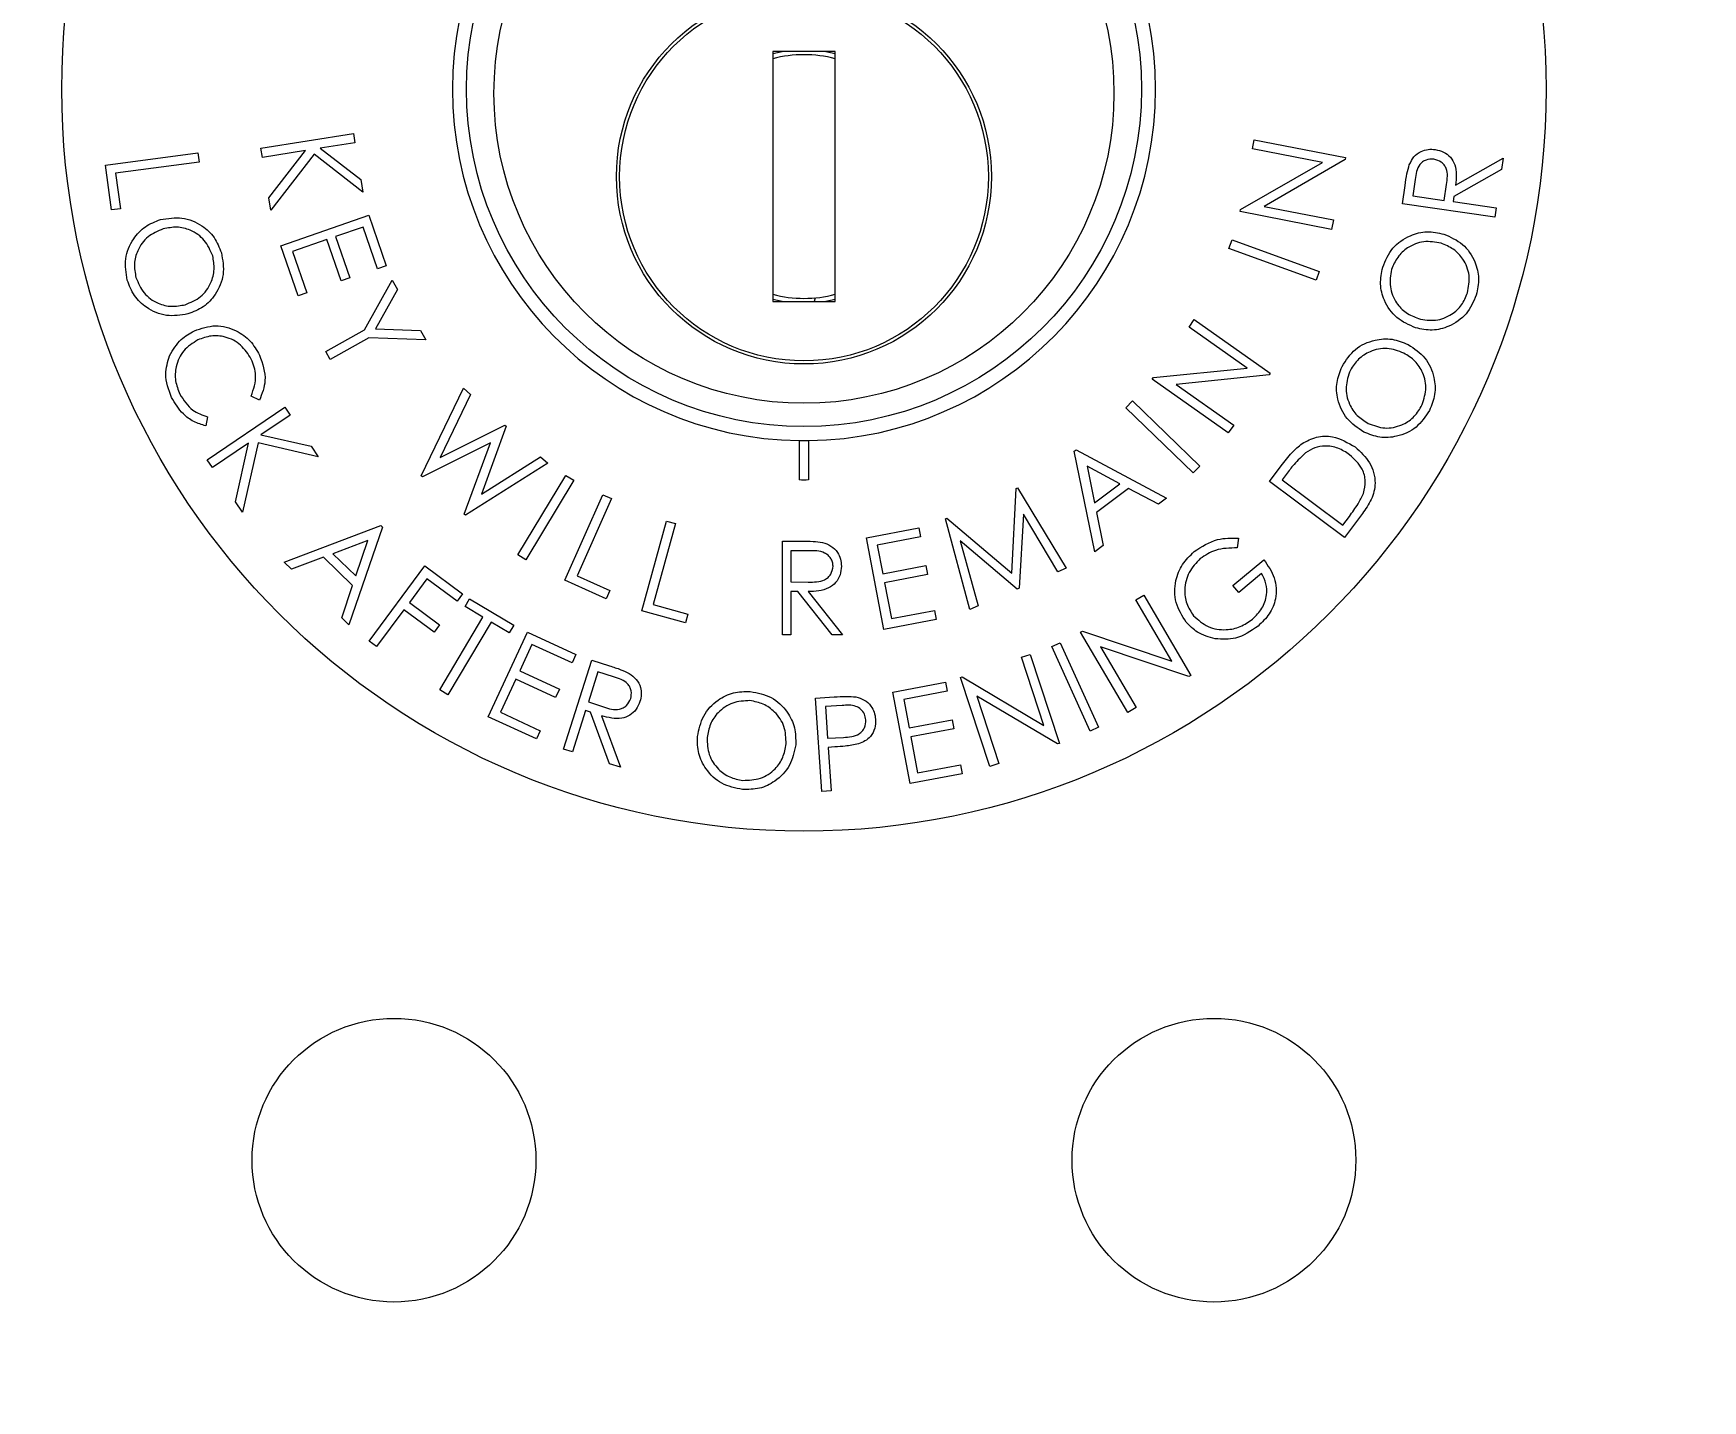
# Paper-space layout 'Layout1' of a CAD drawing. Header units: inches. Extents: x 1.4 to 42.2, y 1.7 to 32.5.
# Drawn here: x 7.083 to 7.751, y 21.502 to 22.049 of the extents above; entities that cross this region are included whole.
import ezdxf

# ---------------------------------------------------------------- set-up
doc = ezdxf.new("R2010")
doc.units = ezdxf.units.IN
doc.header["$MEASUREMENT"] = 0
doc.layers.add('DIM', color=179, linetype='Continuous', lineweight=30)
doc.layers.add('SLD-0', color=179, linetype='Continuous')
doc.styles.add('SLDTEXTSTYLE0', font='TXT', dxfattribs={"width": 0.821468})
doc.styles.add('SLDTEXTSTYLE7', font='TXT', dxfattribs={"width": 0.75})
doc.dimstyles.new('SLDDIMSTYLE1', dxfattribs={"dimtxt": 0.375, "dimasz": 0.13, "dimexe": 0, "dimexo": 0.0625, "dimgap": 0.09375, "dimtad": 0, "dimtih": 1, "dimtoh": 1, "dimdec": 0, "dimlfac": 4, "dimrnd": 1e-09, "dimzin": 12, "dimdsep": 46, "dimtxsty": 'SLDTEXTSTYLE0', "dimblk1": 'NONE', "dimblk2": 'NONE', "dimsah": 1, "dimcen": 0.09, "dimadec": 0, "dimazin": 3, "dimtfac": 1, "dimtdec": 3, "dimtofl": 0, "dimtmove": 0, "dimatfit": 3, "dimldrblk": 'NONE', "dimfxl": 0, "dimfrac": 2, "dimtolj": 1, "dimtzin": 12, "dimarcsym": 0})

# ---------------------------------------------------------------- blocks, each defined once
blk = doc.blocks.new('_D_18')
at = {"layer": 'DIM'}
for p, q in [((6.67652, 26.68841), (2.77309, 26.68841)), ((3.05434, 26.12591), (3.05434, 19.23968)), ((3.05434, 12.84211), (3.05434, 18.24177)), ((8.35189, 12.27961), (2.77309, 12.27961))]:
    blk.add_line(p, q, dxfattribs=at)
for points in [[(2.96059, 26.12591), (3.14809, 26.12591), (3.05434, 26.68841)], [(2.96059, 12.84211), (3.14809, 12.84211), (3.05434, 12.27961)]]:
    blk.add_solid(points, dxfattribs=at)
at = {"layer": 'DIM', "insert": (2.16938, 18.96283), "char_height": 0.375, "attachment_point": 1, "style": 'SLDTEXTSTYLE7'}
blk.add_mtext('57 5/8"', dxfattribs=at)
blk = doc.blocks.new('_NONE')

psp = doc.layouts.get("Layout1")

# ---------------------------------------------------------------- linework, layer by layer
at = {"layer": 'SLD-0', "color": 179, "linetype": 'Continuous', "lineweight": 15}
for p, q in [((7.4042, 22.0419), (7.3792, 22.0419)), ((7.3792, 22.0419), (7.3792, 21.9419)), ((7.3792, 22.04109), (7.38301, 22.0419)), ((7.4004, 22.0419), (7.4042, 22.04109)), ((7.4042, 21.9419), (7.4042, 22.0419)), ((7.1745, 22.0033), (7.21145, 22.00916)), ((7.21145, 22.00916), (7.21204, 22.00539)), ((7.11226, 21.99642), (7.14921, 22.00141)), ((7.14921, 22.00141), (7.14972, 21.9977)), ((7.17509, 21.99953), (7.1745, 22.0033)), ((7.19232, 22.00227), (7.17509, 21.99953)), ((7.17767, 21.98331), (7.19232, 22.00227)), ((7.19578, 22.00078), (7.17844, 21.97841)), ((7.21518, 21.98565), (7.19578, 22.00078)), ((7.21204, 22.00539), (7.19818, 22.00319)), ((7.19818, 22.00319), (7.21439, 21.99065)), ((7.57105, 22.00301), (7.57174, 22.00662)), ((7.59907, 21.99756), (7.57105, 22.00301)), ((7.57174, 22.00662), (7.60835, 21.9995)), ((7.11468, 21.97851), (7.11226, 21.99642)), ((7.14972, 21.9977), (7.11633, 21.99319)), ((7.56631, 21.97867), (7.59907, 21.99756)), ((7.60819, 21.99868), (7.57583, 21.97993)), ((7.60835, 21.9995), (7.60819, 21.99868)), ((7.67077, 21.99474), (7.65168, 21.98396)), ((7.65234, 21.9885), (7.67143, 21.99931)), ((7.67143, 21.99931), (7.67077, 21.99474)), ((7.11633, 21.99319), (7.11825, 21.97899)), ((7.21439, 21.99065), (7.21518, 21.98565)), ((7.63107, 21.981), (7.63213, 21.98836)), ((7.63616, 21.99068), (7.63522, 21.98418)), ((7.64778, 21.98237), (7.64874, 21.98871)), ((7.17844, 21.97841), (7.17767, 21.98331)), ((7.66802, 21.97567), (7.63107, 21.981)), ((7.63522, 21.98418), (7.64778, 21.98237)), ((7.65168, 21.98396), (7.65137, 21.98185)), ((7.65137, 21.98185), (7.66855, 21.97937)), ((7.11825, 21.97899), (7.11468, 21.97851)), ((7.18238, 21.96418), (7.2176, 21.97638)), ((7.2176, 21.97638), (7.2246, 21.95619)), ((7.56616, 21.97788), (7.56631, 21.97867)), ((7.60277, 21.97076), (7.56616, 21.97788)), ((7.57583, 21.97993), (7.6035, 21.97455)), ((7.6035, 21.97455), (7.60277, 21.97076)), ((7.66855, 21.97937), (7.66802, 21.97567)), ((7.21535, 21.97166), (7.20433, 21.96784)), ((7.20433, 21.96784), (7.21005, 21.95132)), ((7.22113, 21.95499), (7.21535, 21.97166)), ((7.18932, 21.94413), (7.18238, 21.96418)), ((7.20088, 21.96665), (7.18707, 21.96186)), ((7.18707, 21.96186), (7.19279, 21.94534)), ((7.20661, 21.95012), (7.20088, 21.96665)), ((7.56169, 21.96307), (7.56296, 21.96655)), ((7.59657, 21.95037), (7.56169, 21.96307)), ((7.56296, 21.96655), (7.59784, 21.95386)), ((7.2246, 21.95619), (7.22113, 21.95499)), ((7.21005, 21.95132), (7.20661, 21.95012)), ((7.21591, 21.93053), (7.227, 21.95049)), ((7.227, 21.95049), (7.2291, 21.94674)), ((7.59784, 21.95386), (7.59657, 21.95037)), ((7.19279, 21.94534), (7.18932, 21.94413)), ((7.2291, 21.94674), (7.22037, 21.93096)), ((7.38301, 21.9419), (7.3792, 21.94272)), ((7.3792, 21.9419), (7.4042, 21.9419)), ((7.39619, 21.94336), (7.39572, 21.9419)), ((7.4042, 21.94272), (7.4004, 21.9419)), ((7.54572, 21.93166), (7.54782, 21.93465)), ((7.54782, 21.93465), (7.57821, 21.91321)), ((7.2004, 21.92187), (7.21591, 21.93053)), ((7.2177, 21.92733), (7.20219, 21.91867)), ((7.2404, 21.92653), (7.2177, 21.92733)), ((7.22037, 21.93096), (7.23831, 21.93028)), ((7.23831, 21.93028), (7.2404, 21.92653)), ((7.56898, 21.91525), (7.54572, 21.93166)), ((7.20219, 21.91867), (7.2004, 21.92187)), ((7.53145, 21.91145), (7.56898, 21.91525)), ((7.53099, 21.91079), (7.53145, 21.91145)), ((7.56137, 21.88935), (7.53099, 21.91079)), ((7.57774, 21.91253), (7.54062, 21.9087)), ((7.54062, 21.9087), (7.56359, 21.89249)), ((7.57821, 21.91321), (7.57774, 21.91253)), ((7.17388, 21.90239), (7.17059, 21.90406)), ((7.23853, 21.87222), (7.25547, 21.90719)), ((7.25834, 21.90465), (7.24613, 21.87944)), ((7.25547, 21.90719), (7.25834, 21.90465)), ((7.52047, 21.89942), (7.52307, 21.90211)), ((7.52307, 21.90211), (7.55001, 21.876)), ((7.15317, 21.89572), (7.15244, 21.89212)), ((7.15294, 21.87862), (7.18402, 21.89957)), ((7.18616, 21.8964), (7.1745, 21.88854)), ((7.18402, 21.89957), (7.18616, 21.8964)), ((7.5474, 21.87332), (7.52047, 21.89942)), ((7.1745, 21.88854), (7.19452, 21.884)), ((7.24613, 21.87944), (7.27205, 21.89248)), ((7.27262, 21.89197), (7.26266, 21.86477)), ((7.27205, 21.89248), (7.27262, 21.89197)), ((7.56359, 21.89249), (7.56137, 21.88935)), ((7.16957, 21.88522), (7.15508, 21.87545)), ((7.16428, 21.8618), (7.16957, 21.88522)), ((7.17334, 21.88532), (7.16706, 21.85767)), ((7.19736, 21.8798), (7.17334, 21.88532)), ((7.19452, 21.884), (7.19736, 21.8798)), ((7.26632, 21.8854), (7.23907, 21.87175)), ((7.25582, 21.85688), (7.26632, 21.8854)), ((7.38983, 21.88625), (7.38983, 21.87062)), ((7.39358, 21.87062), (7.39358, 21.88625)), ((7.49984, 21.88202), (7.50056, 21.88256)), ((7.50811, 21.84178), (7.49984, 21.88202)), ((7.50056, 21.88256), (7.53671, 21.86327)), ((7.15508, 21.87545), (7.15294, 21.87862)), ((7.2892, 21.87725), (7.25635, 21.8564)), ((7.26266, 21.86477), (7.28635, 21.87978)), ((7.28635, 21.87978), (7.2892, 21.87725)), ((7.50493, 21.87599), (7.50791, 21.86139)), ((7.51806, 21.86902), (7.50493, 21.87599)), ((7.55001, 21.876), (7.5474, 21.87332)), ((7.57792, 21.86986), (7.58256, 21.87609)), ((7.23907, 21.87175), (7.23853, 21.87222)), ((7.27726, 21.84052), (7.29642, 21.87228)), ((7.2996, 21.87037), (7.28044, 21.8386)), ((7.29642, 21.87228), (7.2996, 21.87037)), ((7.47653, 21.8671), (7.47709, 21.86734)), ((7.47709, 21.86734), (7.49664, 21.83526)), ((7.50791, 21.86139), (7.51806, 21.86902)), ((7.60796, 21.84748), (7.57792, 21.86986)), ((7.58456, 21.8727), (7.58298, 21.87057)), ((7.58298, 21.87057), (7.60726, 21.85247)), ((7.16706, 21.85767), (7.16428, 21.8618)), ((7.29601, 21.83038), (7.31123, 21.86457)), ((7.31467, 21.86303), (7.30091, 21.83214)), ((7.31123, 21.86457), (7.31467, 21.86303)), ((7.47479, 21.83315), (7.47653, 21.8671)), ((7.52152, 21.86713), (7.50872, 21.85753)), ((7.53352, 21.86087), (7.52152, 21.86713)), ((7.53671, 21.86327), (7.53352, 21.86087)), ((7.25635, 21.8564), (7.25582, 21.85688)), ((7.32688, 21.81815), (7.3367, 21.85407)), ((7.3367, 21.85407), (7.34031, 21.85308)), ((7.44832, 21.85501), (7.44887, 21.85524)), ((7.45811, 21.81874), (7.44832, 21.85501)), ((7.44887, 21.85524), (7.47479, 21.83315)), ((7.47945, 21.85683), (7.47784, 21.82719)), ((7.49327, 21.83381), (7.47945, 21.85683)), ((7.50872, 21.85753), (7.51141, 21.84427)), ((7.60726, 21.85247), (7.60986, 21.85594)), ((7.61508, 21.85703), (7.60796, 21.84748)), ((7.18372, 21.83766), (7.22247, 21.8523)), ((7.22312, 21.85167), (7.20967, 21.8126)), ((7.22247, 21.8523), (7.22312, 21.85167)), ((7.34031, 21.85308), (7.33144, 21.82063)), ((7.41666, 21.84732), (7.43764, 21.85136)), ((7.42371, 21.81072), (7.41666, 21.84732)), ((7.43834, 21.84774), (7.42102, 21.84441)), ((7.43764, 21.85136), (7.43834, 21.84774)), ((7.56551, 21.84726), (7.56504, 21.8433)), ((7.21727, 21.84627), (7.20322, 21.84098)), ((7.20322, 21.84098), (7.21243, 21.83208)), ((7.21243, 21.83208), (7.21727, 21.84627)), ((7.28044, 21.8386), (7.27726, 21.84052)), ((7.38313, 21.84602), (7.39063, 21.84602)), ((7.38313, 21.80852), (7.38313, 21.84602)), ((7.38649, 21.84218), (7.38649, 21.82968)), ((7.39352, 21.84218), (7.38649, 21.84218)), ((7.42102, 21.84441), (7.42322, 21.83297)), ((7.47698, 21.82683), (7.45418, 21.84621)), ((7.45418, 21.84621), (7.46141, 21.82016)), ((7.51141, 21.84427), (7.50811, 21.84178)), ((7.18673, 21.83476), (7.18372, 21.83766)), ((7.1995, 21.83955), (7.18673, 21.83476)), ((7.21111, 21.82834), (7.1995, 21.83955)), ((7.21776, 21.80606), (7.24008, 21.8361)), ((7.24008, 21.8361), (7.25512, 21.82493)), ((7.42322, 21.83297), (7.44039, 21.83627)), ((7.44039, 21.83627), (7.44108, 21.83269)), ((7.49664, 21.83526), (7.49327, 21.83381)), ((7.5633, 21.82824), (7.57565, 21.83856)), ((7.20678, 21.81539), (7.21111, 21.82834)), ((7.24086, 21.83093), (7.23388, 21.82153)), ((7.25292, 21.82197), (7.24086, 21.83093)), ((7.31258, 21.823), (7.29601, 21.83038)), ((7.30091, 21.83214), (7.31404, 21.8263)), ((7.38649, 21.82968), (7.39336, 21.82962)), ((7.44108, 21.83269), (7.42391, 21.82938)), ((7.42391, 21.82938), (7.42668, 21.81502)), ((7.47784, 21.82719), (7.47698, 21.82683)), ((7.56562, 21.82547), (7.5633, 21.82824)), ((7.57476, 21.83311), (7.56562, 21.82547)), ((7.23388, 21.82153), (7.24594, 21.81257)), ((7.25512, 21.82493), (7.25292, 21.82197)), ((7.25612, 21.81983), (7.25797, 21.82294)), ((7.25797, 21.82294), (7.27559, 21.81244)), ((7.31404, 21.8263), (7.31258, 21.823)), ((7.33144, 21.82063), (7.34523, 21.81686)), ((7.38649, 21.82583), (7.38649, 21.80852)), ((7.38922, 21.82583), (7.38649, 21.82583)), ((7.403, 21.80852), (7.38922, 21.82583)), ((7.39339, 21.82583), (7.40716, 21.80852)), ((7.52441, 21.82257), (7.52759, 21.82443)), ((7.53884, 21.79799), (7.52441, 21.82257)), ((7.52759, 21.82443), (7.54643, 21.79231)), ((7.20967, 21.8126), (7.20678, 21.81539)), ((7.23168, 21.81857), (7.22074, 21.80385)), ((7.24374, 21.80961), (7.23168, 21.81857)), ((7.24601, 21.78655), (7.2633, 21.81555)), ((7.2633, 21.81555), (7.25612, 21.81983)), ((7.34428, 21.81339), (7.32688, 21.81815)), ((7.34523, 21.81686), (7.34428, 21.81339)), ((7.44454, 21.81472), (7.42371, 21.81072)), ((7.42668, 21.81502), (7.44385, 21.81833)), ((7.44385, 21.81833), (7.44454, 21.81472)), ((7.46141, 21.82016), (7.45811, 21.81874)), ((7.24594, 21.81257), (7.24374, 21.80961)), ((7.26658, 21.81359), (7.24928, 21.7846)), ((7.26543, 21.77576), (7.28106, 21.8096)), ((7.27373, 21.80932), (7.26658, 21.81359)), ((7.27559, 21.81244), (7.27373, 21.80932)), ((7.28106, 21.8096), (7.30045, 21.80065)), ((7.38649, 21.80852), (7.38313, 21.80852)), ((7.40716, 21.80852), (7.403, 21.80852)), ((7.50237, 21.80963), (7.50307, 21.81004)), ((7.52121, 21.77751), (7.50237, 21.80963)), ((7.50307, 21.81004), (7.53884, 21.79799)), ((7.22074, 21.80385), (7.21776, 21.80606)), ((7.2829, 21.80471), (7.27801, 21.79413)), ((7.29891, 21.79731), (7.2829, 21.80471)), ((7.30045, 21.80065), (7.29891, 21.79731)), ((7.47869, 21.79955), (7.4822, 21.8007)), ((7.4822, 21.8007), (7.49396, 21.76513)), ((7.49083, 21.80387), (7.49421, 21.8054)), ((7.50618, 21.77003), (7.49083, 21.80387)), ((7.49421, 21.8054), (7.50956, 21.77156)), ((7.54571, 21.79189), (7.51028, 21.80374)), ((7.51028, 21.80374), (7.52454, 21.77946)), ((7.27801, 21.79413), (7.29389, 21.78679)), ((7.29552, 21.76282), (7.30686, 21.79839)), ((7.3093, 21.79377), (7.30545, 21.78168)), ((7.30686, 21.79839), (7.31394, 21.79613)), ((7.31557, 21.79177), (7.3093, 21.79377)), ((7.4877, 21.77231), (7.47869, 21.79955)), ((7.27648, 21.79082), (7.27035, 21.77754)), ((7.29236, 21.78348), (7.27648, 21.79082)), ((7.4273, 21.78564), (7.44828, 21.78957)), ((7.44828, 21.78957), (7.44897, 21.78595)), ((7.45427, 21.79147), (7.45504, 21.79173)), ((7.46603, 21.7559), (7.45427, 21.79147)), ((7.45504, 21.79173), (7.4877, 21.77231)), ((7.54643, 21.79231), (7.54571, 21.79189)), ((7.24928, 21.7846), (7.24601, 21.78655)), ((7.29389, 21.78679), (7.29236, 21.78348)), ((7.30545, 21.78168), (7.31155, 21.77968)), ((7.39637, 21.78322), (7.4038, 21.7837)), ((7.39878, 21.74592), (7.39637, 21.78322)), ((7.43416, 21.74903), (7.4273, 21.78564)), ((7.44897, 21.78595), (7.43164, 21.78271)), ((7.43164, 21.78271), (7.43379, 21.77127)), ((7.49317, 21.76487), (7.46082, 21.784)), ((7.46082, 21.784), (7.46971, 21.75712)), ((7.28469, 21.76687), (7.26543, 21.77576)), ((7.27035, 21.77754), (7.28623, 21.7702)), ((7.30434, 21.77823), (7.29907, 21.76168)), ((7.30637, 21.77758), (7.30434, 21.77823)), ((7.31387, 21.75697), (7.30637, 21.77758)), ((7.31075, 21.77618), (7.31827, 21.75556)), ((7.40692, 21.78026), (7.40033, 21.77983)), ((7.40033, 21.77983), (7.40115, 21.76715)), ((7.43379, 21.77127), (7.45096, 21.77448)), ((7.45096, 21.77448), (7.45163, 21.7709)), ((7.52454, 21.77946), (7.52121, 21.77751)), ((7.28623, 21.7702), (7.28469, 21.76687)), ((7.40115, 21.76715), (7.40747, 21.76748)), ((7.45163, 21.7709), (7.43445, 21.76768)), ((7.43445, 21.76768), (7.43714, 21.75332)), ((7.50956, 21.77156), (7.50618, 21.77003)), ((7.29907, 21.76168), (7.29552, 21.76282)), ((7.40405, 21.76368), (7.40139, 21.7635)), ((7.40139, 21.7635), (7.40251, 21.74616)), ((7.49396, 21.76513), (7.49317, 21.76487)), ((7.31827, 21.75556), (7.31387, 21.75697)), ((7.43714, 21.75332), (7.45432, 21.75654)), ((7.45432, 21.75654), (7.45499, 21.75293)), ((7.46971, 21.75712), (7.46603, 21.7559)), ((7.45499, 21.75293), (7.43416, 21.74903)), ((7.40251, 21.74616), (7.39878, 21.74592))]:
    psp.add_line(p, q, dxfattribs=at)
for centre, radius in [((7.3917, 22.02686), 0.29687), ((7.3917, 22.02686), 0.135), ((7.3917, 22.02518), 0.124), ((7.3917, 21.9919), 0.075), ((7.3917, 21.9919), 0.07375), ((7.2277, 21.59836), 0.05675), ((7.5557, 21.59836), 0.05675)]:
    psp.add_circle(centre, radius, dxfattribs=at)
for centre, radius, start, end in [((7.3917, 22.02686), 0.14063, 90.76397, 269.23603), ((7.3917, 22.02686), 0.14063, 270.76397, 89.23603), ((7.3917, 21.9919), 0.04875, 75.14283, 104.85717), ((7.3917, 21.9919), 0.04875, 255.14283, 284.85717), ((7.3917, 22.02686), 0.14063, 269.23603, 270.76397), ((7.3917, 22.02686), 0.15625, 269.31243, 270.68757)]:
    psp.add_arc(centre, radius, start, end, dxfattribs=at)
for points, knots in [([(7.63383, 21.99662), (7.63438, 21.99772), (7.63548, 21.99992), (7.6383, 22.002), (7.64135, 22.00293), (7.64327, 22.00278), (7.64423, 22.0027)], [0, 0, 0, 0, 0.279824, 0.559484, 0.779582, 1, 1, 1, 1]), ([(7.64423, 22.0027), (7.64536, 22.00244), (7.64763, 22.00193), (7.65045, 21.99974), (7.65299, 21.99525), (7.6526, 21.99128), (7.65234, 21.9885)], [0, 0, 0, 0, 0.187248, 0.374143, 0.561081, 1, 1, 1, 1]), ([(7.63213, 21.98836), (7.63235, 21.98992), (7.63274, 21.99272), (7.6335, 21.99543), (7.63383, 21.99662)], [0, 0, 0, 0, 0.5602141, 1, 1, 1, 1]), ([(7.64367, 21.99885), (7.64261, 21.99885), (7.641, 21.99885), (7.63913, 21.99782), (7.63683, 21.99559), (7.63646, 21.99286), (7.63616, 21.99068)], [0, 0, 0, 0, 0.249413, 0.37522, 0.500952, 1, 1, 1, 1]), ([(7.64874, 21.98871), (7.64905, 21.99093), (7.64942, 21.9937), (7.64785, 21.99656), (7.64629, 21.9981), (7.64472, 21.99855), (7.64367, 21.99885)], [0, 0, 0, 0, 0.499007, 0.62476, 0.750529, 1, 1, 1, 1]), ([(7.12103, 21.95043), (7.12055, 21.9533), (7.11959, 21.95904), (7.1229, 21.96667), (7.12796, 21.97225), (7.13223, 21.97388), (7.13436, 21.97469)], [0, 0, 0, 0, 0.27968, 0.559342, 0.779633, 1, 1, 1, 1]), ([(7.13436, 21.97469), (7.13722, 21.97514), (7.14295, 21.97604), (7.15066, 21.9729), (7.15616, 21.96774), (7.15783, 21.96351), (7.15867, 21.96139)], [0, 0, 0, 0, 0.27969, 0.55928, 0.779666, 1, 1, 1, 1]), ([(7.13542, 21.97096), (7.13325, 21.97007), (7.12891, 21.9683), (7.12511, 21.96278), (7.12347, 21.95695), (7.12415, 21.95334), (7.12449, 21.95154)], [0, 0, 0, 0, 0.279624, 0.559327, 0.779633, 1, 1, 1, 1]), ([(7.1552, 21.96023), (7.15425, 21.96238), (7.15235, 21.9667), (7.1468, 21.97055), (7.14086, 21.97201), (7.13723, 21.97131), (7.13542, 21.97096)], [0, 0, 0, 0, 0.279401, 0.559087, 0.779488, 1, 1, 1, 1]), ([(7.62319, 21.9556), (7.62433, 21.9583), (7.62662, 21.9637), (7.63356, 21.96841), (7.64091, 21.97032), (7.6454, 21.96934), (7.64765, 21.96885)], [0, 0, 0, 0, 0.279774, 0.559349, 0.779558, 1, 1, 1, 1]), ([(7.64765, 21.96885), (7.65031, 21.9677), (7.65564, 21.96538), (7.6602, 21.95843), (7.66206, 21.95115), (7.66111, 21.9467), (7.66063, 21.94448)], [0, 0, 0, 0, 0.279604, 0.559338, 0.779595, 1, 1, 1, 1]), ([(7.15867, 21.96139), (7.15917, 21.9585), (7.16017, 21.9527), (7.15688, 21.94495), (7.15171, 21.93935), (7.14739, 21.93773), (7.14523, 21.93692)], [0, 0, 0, 0, 0.279775, 0.559364, 0.779578, 1, 1, 1, 1]), ([(7.64652, 21.96518), (7.64421, 21.96561), (7.63959, 21.96647), (7.63336, 21.96389), (7.62887, 21.95979), (7.62744, 21.9564), (7.62672, 21.95471)], [0, 0, 0, 0, 0.279678, 0.559113, 0.779644, 1, 1, 1, 1]), ([(7.65713, 21.94541), (7.65755, 21.94773), (7.65837, 21.95237), (7.65586, 21.95866), (7.65166, 21.96312), (7.64823, 21.96449), (7.64652, 21.96518)], [0, 0, 0, 0, 0.2796274, 0.5591406, 0.7794973, 1, 1, 1, 1]), ([(7.14418, 21.94063), (7.14637, 21.94152), (7.15074, 21.94331), (7.15459, 21.94887), (7.15615, 21.95477), (7.15551, 21.95841), (7.1552, 21.96023)], [0, 0, 0, 0, 0.27969, 0.559135, 0.779675, 1, 1, 1, 1]), ([(7.63637, 21.93135), (7.63373, 21.93252), (7.62844, 21.93486), (7.62368, 21.94165), (7.62184, 21.94893), (7.62274, 21.95338), (7.62319, 21.9556)], [0, 0, 0, 0, 0.279683, 0.559261, 0.77965, 1, 1, 1, 1]), ([(7.62672, 21.95471), (7.62635, 21.95239), (7.62561, 21.94776), (7.62818, 21.94153), (7.63238, 21.93711), (7.6358, 21.93574), (7.6375, 21.93505)], [0, 0, 0, 0, 0.279461, 0.55913, 0.779494, 1, 1, 1, 1]), ([(7.14523, 21.93692), (7.14236, 21.93645), (7.1366, 21.93551), (7.12898, 21.93888), (7.12345, 21.94402), (7.12184, 21.94829), (7.12103, 21.95043)], [0, 0, 0, 0, 0.279622, 0.559306, 0.779559, 1, 1, 1, 1]), ([(7.12449, 21.95154), (7.1254, 21.94936), (7.12723, 21.945), (7.13276, 21.94105), (7.13872, 21.93958), (7.14236, 21.94028), (7.14418, 21.94063)], [0, 0, 0, 0, 0.279644, 0.559116, 0.779469, 1, 1, 1, 1]), ([(7.66063, 21.94448), (7.65948, 21.94181), (7.65719, 21.93648), (7.6503, 21.93188), (7.64304, 21.92993), (7.63859, 21.93088), (7.63637, 21.93135)], [0, 0, 0, 0, 0.2796681, 0.5593504, 0.779606, 1, 1, 1, 1]), ([(7.6375, 21.93505), (7.6398, 21.93462), (7.64439, 21.93376), (7.65054, 21.93633), (7.65508, 21.94032), (7.65645, 21.94371), (7.65713, 21.94541)], [0, 0, 0, 0, 0.279633, 0.559325, 0.77961, 1, 1, 1, 1]), ([(7.13797, 21.92021), (7.13933, 21.92257), (7.14176, 21.92679), (7.14599, 21.92914), (7.14786, 21.93018)], [0, 0, 0, 0, 0.559032, 1, 1, 1, 1]), ([(7.14786, 21.93018), (7.15063, 21.93114), (7.15618, 21.93305), (7.16431, 21.9308), (7.17049, 21.92641), (7.17277, 21.92243), (7.17391, 21.92044)], [0, 0, 0, 0, 0.2794905, 0.5590849, 0.7793767, 1, 1, 1, 1]), ([(7.17064, 21.91882), (7.16936, 21.92083), (7.1668, 21.92485), (7.1607, 21.92795), (7.15451, 21.9285), (7.151, 21.92718), (7.14925, 21.92652)], [0, 0, 0, 0, 0.279719, 0.559318, 0.779551, 1, 1, 1, 1]), ([(7.14925, 21.92652), (7.14721, 21.92524), (7.14311, 21.92268), (7.14029, 21.91634), (7.13996, 21.91011), (7.14134, 21.9066), (7.14203, 21.90484)], [0, 0, 0, 0, 0.2795877, 0.5591073, 0.7793907, 1, 1, 1, 1]), ([(7.60693, 21.91594), (7.60854, 21.9184), (7.61175, 21.92331), (7.61943, 21.92674), (7.62702, 21.92729), (7.63128, 21.92554), (7.63341, 21.92467)], [0, 0, 0, 0, 0.279775, 0.559349, 0.779573, 1, 1, 1, 1]), ([(7.63165, 21.92124), (7.62945, 21.92208), (7.62504, 21.92375), (7.61843, 21.92231), (7.61328, 21.91906), (7.61126, 21.91597), (7.61026, 21.91443)], [0, 0, 0, 0, 0.279707, 0.559152, 0.779651, 1, 1, 1, 1]), ([(7.63861, 21.89986), (7.63942, 21.90207), (7.64106, 21.9065), (7.6397, 21.91315), (7.63635, 21.91828), (7.63322, 21.92026), (7.63165, 21.92124)], [0, 0, 0, 0, 0.279665, 0.559154, 0.77952, 1, 1, 1, 1]), ([(7.63341, 21.92467), (7.63583, 21.92305), (7.64067, 21.91982), (7.64393, 21.91216), (7.64449, 21.90464), (7.64275, 21.90043), (7.64189, 21.89832)], [0, 0, 0, 0, 0.279603, 0.559295, 0.779566, 1, 1, 1, 1]), ([(7.13876, 21.90354), (7.13759, 21.90663), (7.13549, 21.91215), (7.13721, 21.91775), (7.13797, 21.92021)], [0, 0, 0, 0, 0.559812, 1, 1, 1, 1]), ([(7.17059, 21.90406), (7.17155, 21.90683), (7.17327, 21.91179), (7.17144, 21.91666), (7.17064, 21.91882)], [0, 0, 0, 0, 0.558591, 1, 1, 1, 1]), ([(7.17391, 21.92044), (7.17511, 21.91704), (7.17724, 21.91095), (7.17491, 21.90501), (7.17388, 21.90239)], [0, 0, 0, 0, 0.559515, 1, 1, 1, 1]), ([(7.61563, 21.88968), (7.61323, 21.8913), (7.60843, 21.89455), (7.60493, 21.90208), (7.60443, 21.9096), (7.6061, 21.91383), (7.60693, 21.91594)], [0, 0, 0, 0, 0.279706, 0.559307, 0.779676, 1, 1, 1, 1]), ([(7.61026, 21.91443), (7.60948, 21.91221), (7.60793, 21.90777), (7.60937, 21.90118), (7.61271, 21.89606), (7.61584, 21.8941), (7.6174, 21.89313)], [0, 0, 0, 0, 0.279422, 0.559072, 0.779462, 1, 1, 1, 1]), ([(7.15244, 21.89212), (7.15079, 21.89263), (7.14749, 21.89365), (7.14243, 21.89737), (7.14015, 21.9012), (7.13876, 21.90354)], [0, 0, 0, 0, 0.2802664, 0.5606195, 1, 1, 1, 1]), ([(7.14203, 21.90484), (7.14356, 21.90244), (7.14631, 21.89815), (7.15107, 21.89646), (7.15317, 21.89572)], [0, 0, 0, 0, 0.558715, 1, 1, 1, 1]), ([(7.64189, 21.89832), (7.64029, 21.89589), (7.63708, 21.89104), (7.62946, 21.88773), (7.62196, 21.88711), (7.61774, 21.88882), (7.61563, 21.88968)], [0, 0, 0, 0, 0.279699, 0.559378, 0.779627, 1, 1, 1, 1]), ([(7.6174, 21.89313), (7.61959, 21.8923), (7.62396, 21.89064), (7.63049, 21.89207), (7.63567, 21.89521), (7.63763, 21.89831), (7.63861, 21.89986)], [0, 0, 0, 0, 0.279616, 0.559321, 0.779612, 1, 1, 1, 1]), ([(7.59093, 21.88507), (7.59282, 21.88608), (7.59659, 21.8881), (7.60449, 21.88819), (7.60927, 21.88539), (7.61218, 21.88369)], [0, 0, 0, 0, 0.280457, 0.560928, 1, 1, 1, 1]), ([(7.58256, 21.87609), (7.58395, 21.87794), (7.58641, 21.88124), (7.58955, 21.8839), (7.59093, 21.88507)], [0, 0, 0, 0, 0.560436, 1, 1, 1, 1]), ([(7.59235, 21.88134), (7.59076, 21.87985), (7.58791, 21.87719), (7.58559, 21.87407), (7.58456, 21.8727)], [0, 0, 0, 0, 0.559515, 1, 1, 1, 1]), ([(7.60995, 21.88062), (7.60845, 21.88159), (7.60546, 21.88351), (7.60048, 21.88433), (7.5959, 21.88357), (7.59354, 21.88209), (7.59235, 21.88134)], [0, 0, 0, 0, 0.280234, 0.559837, 0.779831, 1, 1, 1, 1]), ([(7.61552, 21.86515), (7.61588, 21.86677), (7.61661, 21.87), (7.61501, 21.87593), (7.61187, 21.87884), (7.60995, 21.88062)], [0, 0, 0, 0, 0.2804755, 0.560911, 1, 1, 1, 1]), ([(7.61218, 21.88369), (7.61429, 21.88175), (7.61851, 21.87788), (7.62083, 21.86981), (7.61894, 21.86254), (7.61637, 21.85887), (7.61508, 21.85703)], [0, 0, 0, 0, 0.279969, 0.559016, 0.778797, 1, 1, 1, 1]), ([(7.60986, 21.85594), (7.61107, 21.85757), (7.61324, 21.86047), (7.61482, 21.86372), (7.61552, 21.86515)], [0, 0, 0, 0, 0.560407, 1, 1, 1, 1]), ([(7.54776, 21.84182), (7.55079, 21.8438), (7.55622, 21.84735), (7.56266, 21.84729), (7.56551, 21.84726)], [0, 0, 0, 0, 0.558736, 1, 1, 1, 1]), ([(7.39063, 21.84602), (7.39222, 21.84603), (7.39507, 21.84604), (7.39789, 21.84567), (7.39913, 21.84551)], [0, 0, 0, 0, 0.56024, 1, 1, 1, 1]), ([(7.40332, 21.836), (7.40328, 21.83655), (7.4032, 21.83765), (7.40245, 21.83915), (7.40139, 21.84042), (7.39861, 21.84225), (7.39578, 21.84221), (7.39352, 21.84218)], [0, 0, 0, 0, 0.125307, 0.250617, 0.375954, 0.501281, 1, 1, 1, 1]), ([(7.39913, 21.84551), (7.4003, 21.84512), (7.40265, 21.84434), (7.40513, 21.84181), (7.4065, 21.8389), (7.40662, 21.83696), (7.40668, 21.83599)], [0, 0, 0, 0, 0.279797, 0.5595, 0.779626, 1, 1, 1, 1]), ([(7.5446, 21.81362), (7.543, 21.81614), (7.5398, 21.82118), (7.53985, 21.82976), (7.54275, 21.83692), (7.54609, 21.84018), (7.54776, 21.84182)], [0, 0, 0, 0, 0.27948, 0.55891, 0.77932, 1, 1, 1, 1]), ([(7.56504, 21.8433), (7.56204, 21.84327), (7.55668, 21.84322), (7.5522, 21.84033), (7.55023, 21.83906)], [0, 0, 0, 0, 0.55983, 1, 1, 1, 1]), ([(7.39336, 21.82962), (7.39566, 21.82963), (7.39854, 21.82964), (7.40139, 21.83147), (7.40287, 21.83319), (7.40314, 21.83488), (7.40332, 21.836)], [0, 0, 0, 0, 0.4998271, 0.6254978, 0.7512079, 1, 1, 1, 1]), ([(7.40668, 21.83599), (7.40658, 21.83481), (7.40639, 21.83244), (7.40453, 21.82929), (7.40031, 21.82614), (7.39624, 21.82596), (7.39339, 21.82583)], [0, 0, 0, 0, 0.1871202, 0.3739789, 0.5609112, 1, 1, 1, 1]), ([(7.55023, 21.83906), (7.54859, 21.83731), (7.54532, 21.8338), (7.54364, 21.82714), (7.54443, 21.82092), (7.54651, 21.81777), (7.54755, 21.8162)], [0, 0, 0, 0, 0.27982, 0.559575, 0.779879, 1, 1, 1, 1]), ([(7.57565, 21.83856), (7.57727, 21.83625), (7.58052, 21.83162), (7.58094, 21.82346), (7.57815, 21.81665), (7.57495, 21.8136), (7.57334, 21.81207)], [0, 0, 0, 0, 0.2802257, 0.559157, 0.7792581, 1, 1, 1, 1]), ([(7.57114, 21.81486), (7.57251, 21.81621), (7.57524, 21.8189), (7.57692, 21.82409), (7.5768, 21.82908), (7.57544, 21.83177), (7.57476, 21.83311)], [0, 0, 0, 0, 0.28014, 0.55973, 0.779814, 1, 1, 1, 1]), ([(7.54755, 21.8162), (7.5494, 21.81455), (7.55308, 21.81124), (7.56013, 21.81021), (7.56639, 21.81152), (7.56956, 21.81375), (7.57114, 21.81486)], [0, 0, 0, 0, 0.279286, 0.558796, 0.779346, 1, 1, 1, 1]), ([(7.55623, 21.80696), (7.55372, 21.80764), (7.54923, 21.80884), (7.54601, 21.81216), (7.5446, 21.81362)], [0, 0, 0, 0, 0.5593057, 1, 1, 1, 1]), ([(7.57334, 21.81207), (7.57044, 21.81005), (7.56525, 21.80643), (7.55899, 21.8068), (7.55623, 21.80696)], [0, 0, 0, 0, 0.5596922, 1, 1, 1, 1]), ([(7.31394, 21.79613), (7.31545, 21.79565), (7.31815, 21.79481), (7.3207, 21.79361), (7.32182, 21.79308)], [0, 0, 0, 0, 0.560255, 1, 1, 1, 1]), ([(7.3224, 21.78301), (7.32257, 21.78407), (7.32284, 21.78565), (7.32211, 21.78767), (7.32031, 21.79031), (7.31767, 21.79112), (7.31557, 21.79177)], [0, 0, 0, 0, 0.249423, 0.375252, 0.500966, 1, 1, 1, 1]), ([(7.32182, 21.79308), (7.32282, 21.79236), (7.3248, 21.79092), (7.32638, 21.78779), (7.32679, 21.78464), (7.32632, 21.78277), (7.32609, 21.78184)], [0, 0, 0, 0, 0.279868, 0.559511, 0.779597, 1, 1, 1, 1]), ([(7.32609, 21.78184), (7.32565, 21.78076), (7.32477, 21.77861), (7.32215, 21.7762), (7.3173, 21.77442), (7.31345, 21.77546), (7.31075, 21.77618)], [0, 0, 0, 0, 0.187202, 0.374135, 0.561052, 1, 1, 1, 1]), ([(7.31155, 21.77968), (7.31369, 21.77901), (7.31636, 21.77818), (7.31944, 21.77928), (7.32122, 21.78055), (7.32192, 21.78203), (7.3224, 21.78301)], [0, 0, 0, 0, 0.498959, 0.624741, 0.750494, 1, 1, 1, 1]), ([(7.3491, 21.76781), (7.3497, 21.77066), (7.3509, 21.77636), (7.35659, 21.78246), (7.36338, 21.7858), (7.36794, 21.78585), (7.37023, 21.78587)], [0, 0, 0, 0, 0.279703, 0.559271, 0.779666, 1, 1, 1, 1]), ([(7.37009, 21.78221), (7.36773, 21.78209), (7.36301, 21.78184), (7.35742, 21.77801), (7.35394, 21.77295), (7.3533, 21.7693), (7.35299, 21.76748)], [0, 0, 0, 0, 0.279428, 0.559058, 0.77945, 1, 1, 1, 1]), ([(7.38454, 21.7649), (7.38448, 21.76727), (7.38436, 21.772), (7.38052, 21.77759), (7.37554, 21.78115), (7.37191, 21.78186), (7.37009, 21.78221)], [0, 0, 0, 0, 0.2796544, 0.5591069, 0.7796554, 1, 1, 1, 1]), ([(7.37023, 21.78587), (7.37312, 21.78531), (7.37892, 21.78419), (7.385, 21.77834), (7.38842, 21.77149), (7.3884, 21.76687), (7.38839, 21.76456)], [0, 0, 0, 0, 0.279758, 0.559366, 0.779578, 1, 1, 1, 1]), ([(7.4038, 21.7837), (7.40542, 21.78381), (7.4083, 21.78401), (7.41119, 21.78379), (7.41245, 21.78369)], [0, 0, 0, 0, 0.560259, 1, 1, 1, 1]), ([(7.41645, 21.77453), (7.41631, 21.77531), (7.41604, 21.77688), (7.41459, 21.77884), (7.41154, 21.78062), (7.40883, 21.78041), (7.40692, 21.78026)], [0, 0, 0, 0, 0.186663, 0.373473, 0.559854, 1, 1, 1, 1]), ([(7.41245, 21.78369), (7.41362, 21.78336), (7.41595, 21.78271), (7.41849, 21.78038), (7.41996, 21.7776), (7.42019, 21.77572), (7.4203, 21.77478)], [0, 0, 0, 0, 0.279791, 0.559454, 0.779531, 1, 1, 1, 1]), ([(7.40747, 21.76748), (7.40972, 21.76762), (7.41253, 21.76781), (7.41503, 21.76995), (7.41625, 21.77179), (7.41637, 21.77343), (7.41645, 21.77453)], [0, 0, 0, 0, 0.499116, 0.62484, 0.750586, 1, 1, 1, 1]), ([(7.4203, 21.77478), (7.4203, 21.77355), (7.42028, 21.77109), (7.4186, 21.768), (7.41619, 21.76592), (7.41439, 21.76524), (7.41349, 21.7649)], [0, 0, 0, 0, 0.2800918, 0.5593411, 0.7795078, 1, 1, 1, 1]), ([(7.36711, 21.74668), (7.36425, 21.74725), (7.35852, 21.74839), (7.35253, 21.75421), (7.34911, 21.76095), (7.34911, 21.76553), (7.3491, 21.76781)], [0, 0, 0, 0, 0.2796782, 0.5593433, 0.7796258, 1, 1, 1, 1]), ([(7.35299, 21.76748), (7.35304, 21.76513), (7.35316, 21.76043), (7.35699, 21.75491), (7.36186, 21.75127), (7.36549, 21.75063), (7.3673, 21.75031)], [0, 0, 0, 0, 0.27966, 0.55931, 0.779612, 1, 1, 1, 1]), ([(7.38839, 21.76456), (7.38781, 21.7617), (7.38664, 21.75597), (7.38076, 21.75002), (7.37398, 21.74666), (7.3694, 21.74667), (7.36711, 21.74668)], [0, 0, 0, 0, 0.2796, 0.559332, 0.779589, 1, 1, 1, 1]), ([(7.3673, 21.75031), (7.36967, 21.75039), (7.37441, 21.75056), (7.38008, 21.75434), (7.38357, 21.75941), (7.38422, 21.76307), (7.38454, 21.7649)], [0, 0, 0, 0, 0.279666, 0.559162, 0.779522, 1, 1, 1, 1]), ([(7.41349, 21.7649), (7.41174, 21.76456), (7.40862, 21.76396), (7.40545, 21.76376), (7.40405, 21.76368)], [0, 0, 0, 0, 0.559686, 1, 1, 1, 1])]:
    psp.add_open_spline(points, degree=3, knots=knots, dxfattribs=at)

# ---------------------------------------------------------------- dimensions: what is measured, and where the dimension line sits
at = {"layer": 'DIM'}
dim = psp.add_linear_dim(base=(3.05434, 12.27961), p1=(6.86402, 26.68841), p2=(8.53939, 12.27961), angle=90, text='57 5/8""', dimstyle='SLDDIMSTYLE1', dxfattribs=at)
dim.commit()
dim.dimension.update_dxf_attribs({"geometry": '_D_18', "text_midpoint": (3.05434, 18.74073), "dimtype": 160})

doc.saveas('drawing.dxf')
